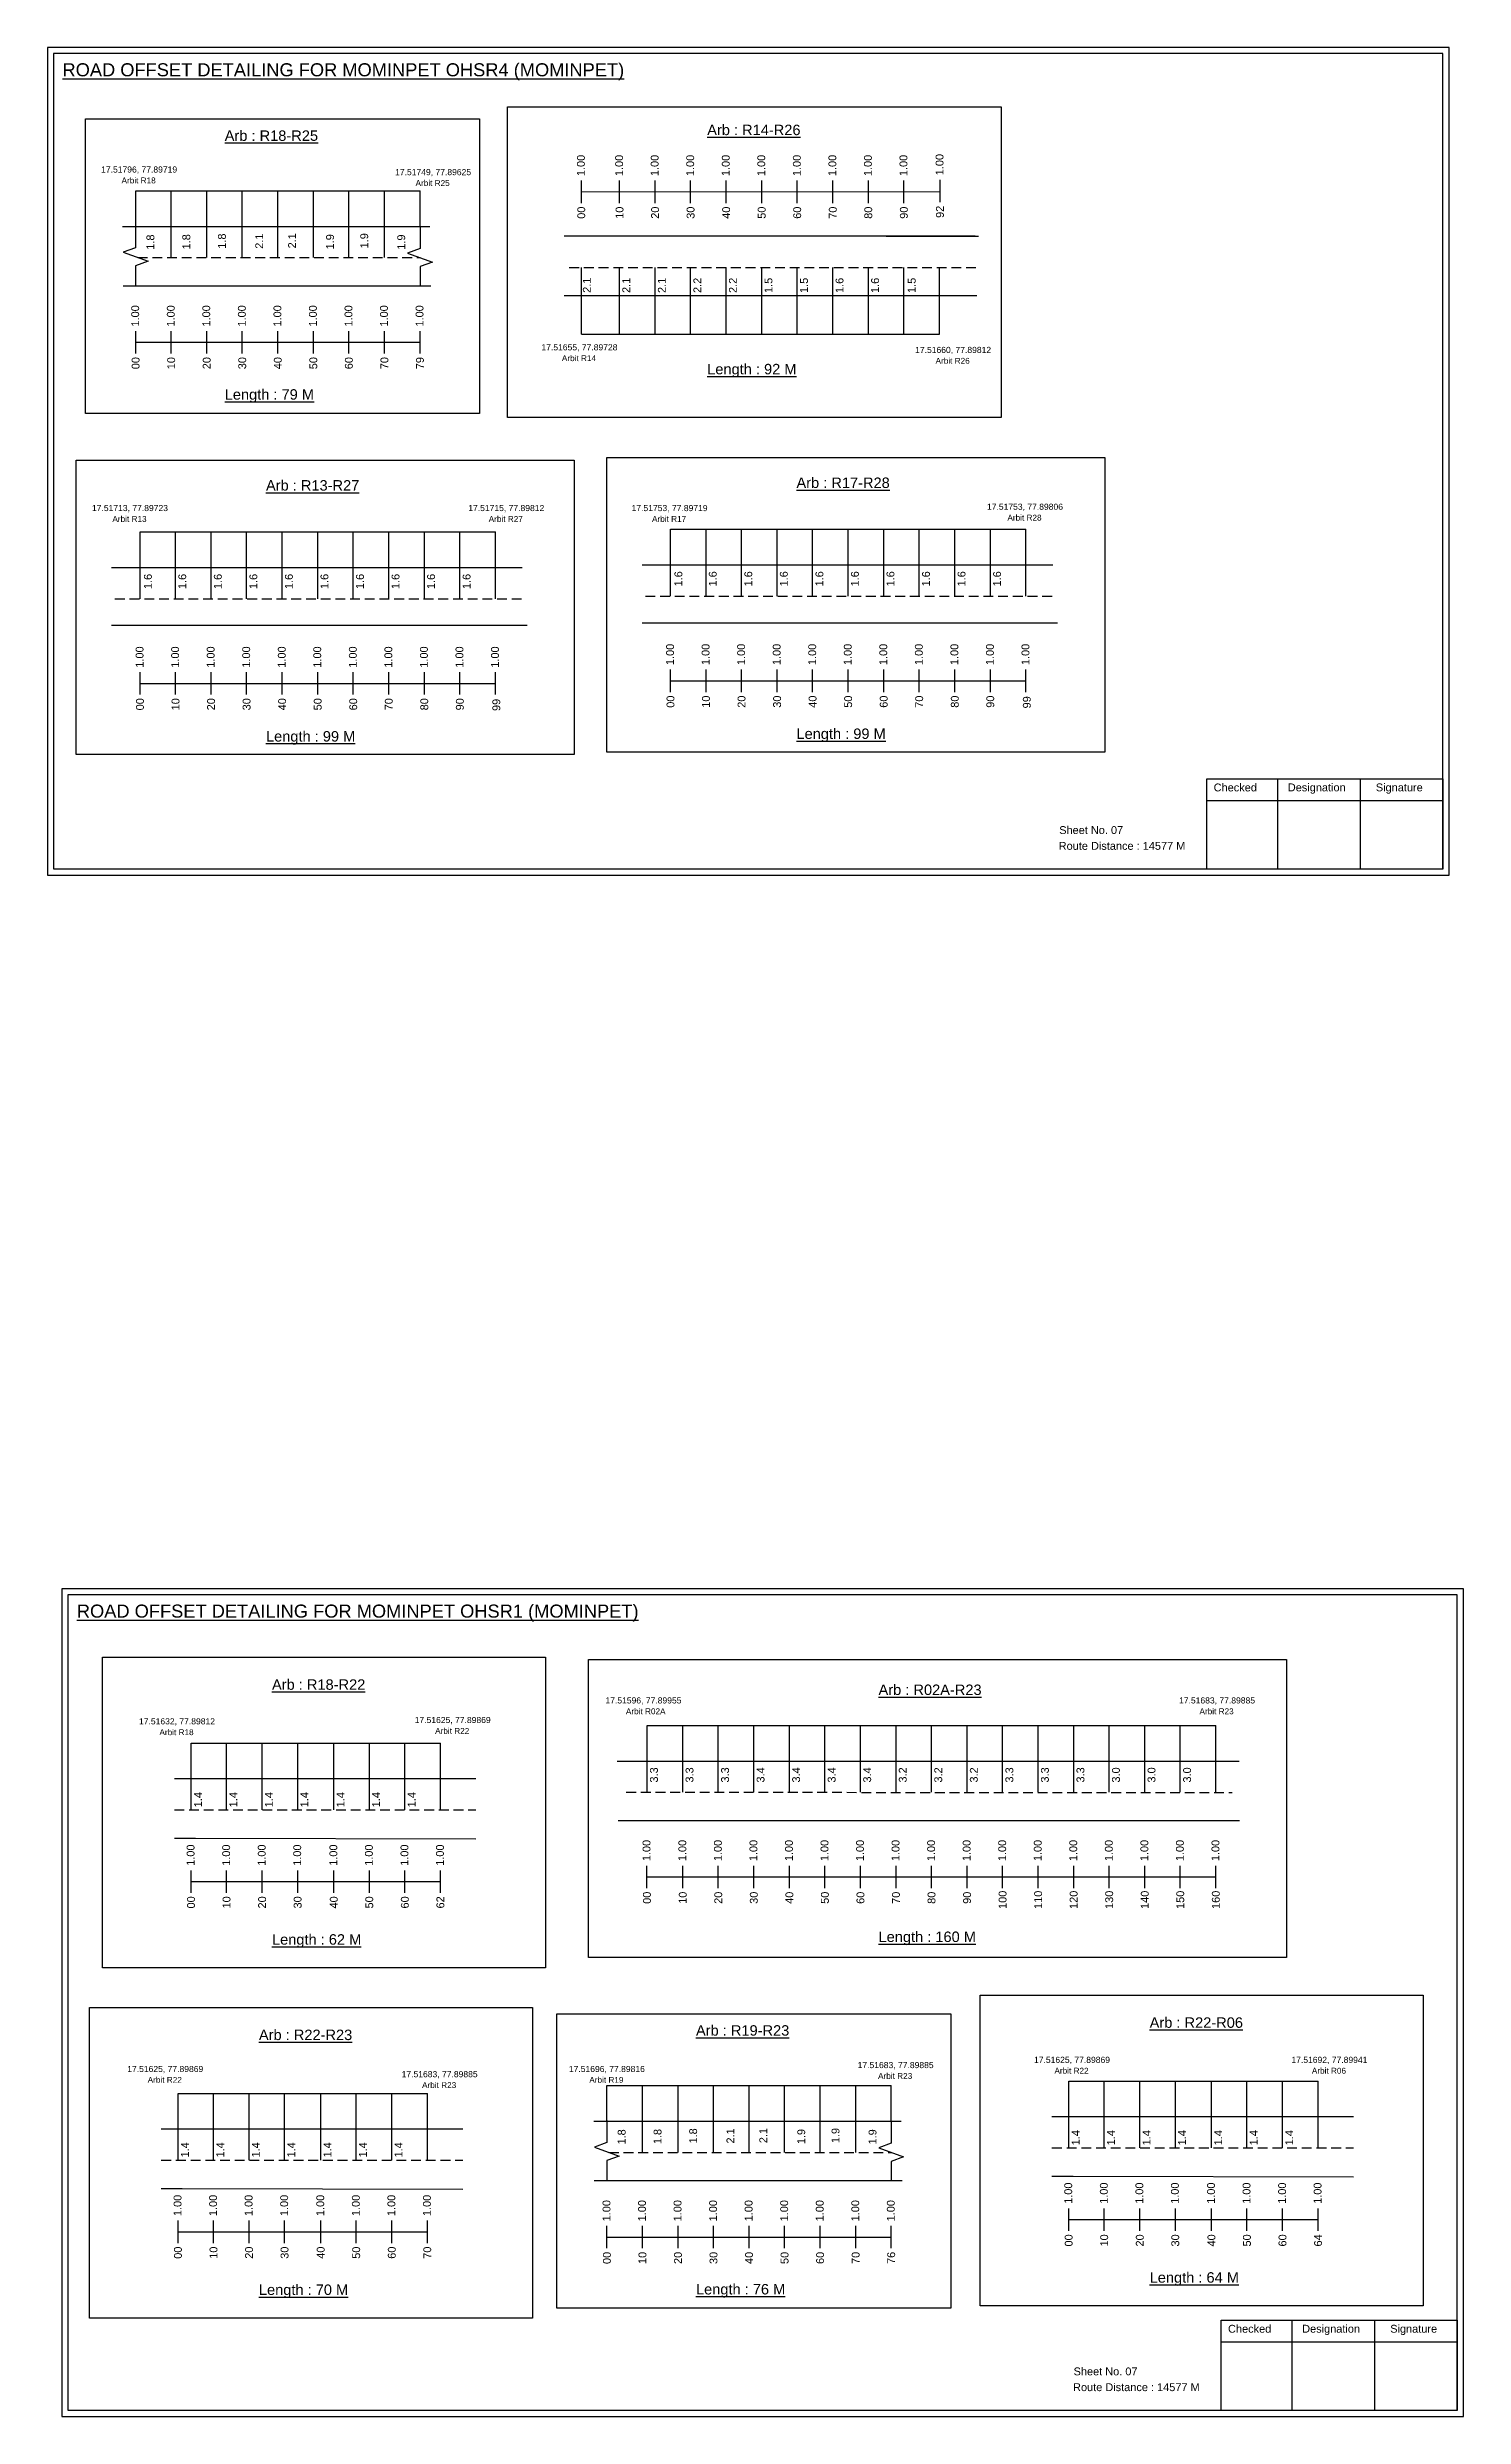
# Model space of a CAD drawing. Header units: inches. Extents: x 1446 to 12099, y 451 to 5049.
# Drawn here: x 7360 to 7902, y 2005 to 2911 of the extents above; entities that cross this region are included whole.
import ezdxf

# ---------------------------------------------------------------- set-up
doc = ezdxf.new("R2010")
doc.units = ezdxf.units.IN
doc.header["$MEASUREMENT"] = 0
doc.linetypes.add('DASHED2', pattern=[0.375, 0.25, -0.125])
doc.layers.add('PDF_Geometry', color=7, linetype='Continuous')
doc.layers.add('PDF_Text', color=5, linetype='Continuous')
doc.styles.add('PDF Arial', font='arial.ttf')
doc.styles.get("Standard").update_dxf_attribs({"font": 'arial.ttf'})

msp = doc.modelspace()

# ---------------------------------------------------------------- linework, layer by layer
at = {"color": 5}
for p, q in [((7393.73, 2856.32), (7502.53, 2856.32)), ((7564.27, 2801.5), (7701.3, 2801.5)), ((7395.39, 2725.82), (7531.39, 2725.82)), ((7598.39, 2726.82), (7734.39, 2726.82)), ((7589.49, 2269.26), (7807.09, 2269.26)), ((7414.93, 2262.49), (7510.34, 2262.49)), ((7574.06, 2131.48), (7682.86, 2131.48)), ((7750.78, 2133.17), (7846.2, 2133.17)), ((7409.93, 2128.49), (7505.34, 2128.49))]:
    msp.add_line(p, q, dxfattribs=at)
for p, q in [((7393.73, 2842.67), (7393.73, 2856.32)), ((7407.33, 2830.78), (7407.33, 2856.32)), ((7420.93, 2830.78), (7420.93, 2856.32)), ((7434.53, 2830.78), (7434.53, 2856.32)), ((7448.13, 2830.78), (7448.13, 2856.32)), ((7461.73, 2830.78), (7461.73, 2856.32)), ((7475.33, 2830.78), (7475.33, 2856.32)), ((7488.93, 2830.78), (7488.93, 2856.32)), ((7502.53, 2842.67), (7502.53, 2856.32)), ((7388.73, 2842.67), (7506.35, 2842.72)), ((7714.96, 2838.92), (7557.72, 2838.92)), ((7680.96, 2838.92), (7716.21, 2838.92)), ((7388.88, 2819.98), (7506.66, 2819.98)), ((7564.27, 2801.5), (7564.27, 2827.03)), ((7578.9, 2801.5), (7578.9, 2827.03)), ((7592.5, 2801.5), (7592.5, 2827.03)), ((7606.1, 2801.5), (7606.1, 2827.03)), ((7619.7, 2801.5), (7619.7, 2827.03)), ((7633.3, 2801.5), (7633.3, 2827.03)), ((7646.9, 2801.5), (7646.9, 2827.03)), ((7660.5, 2801.5), (7660.5, 2827.03)), ((7674.1, 2801.5), (7674.1, 2827.03)), ((7687.7, 2801.5), (7687.7, 2827.03)), ((7701.3, 2801.5), (7701.3, 2827.03)), ((7557.72, 2816.23), (7589.83, 2816.23)), ((7589.83, 2816.23), (7715.65, 2816.23)), ((7395.39, 2700.28), (7395.39, 2725.82)), ((7408.99, 2700.28), (7408.99, 2725.82)), ((7422.59, 2700.28), (7422.59, 2725.82)), ((7436.19, 2700.28), (7436.19, 2725.82)), ((7449.79, 2700.28), (7449.79, 2725.82)), ((7463.39, 2700.28), (7463.39, 2725.82)), ((7476.99, 2700.28), (7476.99, 2725.82)), ((7490.59, 2700.28), (7490.59, 2725.82)), ((7504.19, 2700.28), (7504.19, 2725.82)), ((7517.79, 2700.28), (7517.79, 2725.82)), ((7531.39, 2700.28), (7531.39, 2725.82)), ((7598.39, 2701.28), (7598.39, 2726.82)), ((7611.99, 2701.28), (7611.99, 2726.82)), ((7625.59, 2701.28), (7625.59, 2726.82)), ((7639.19, 2701.28), (7639.19, 2726.82)), ((7652.79, 2701.28), (7652.79, 2726.82)), ((7666.39, 2701.28), (7666.39, 2726.82)), ((7679.99, 2701.28), (7679.99, 2726.82)), ((7693.59, 2701.28), (7693.59, 2726.82)), ((7707.19, 2701.28), (7707.19, 2726.82)), ((7720.79, 2701.28), (7720.79, 2726.82)), ((7734.39, 2701.28), (7734.39, 2726.82)), ((7384.51, 2712.17), (7541.67, 2712.17)), ((7587.51, 2713.17), (7744.67, 2713.17)), ((7543.49, 2689.98), (7384.51, 2689.98)), ((7746.49, 2690.98), (7587.51, 2690.98)), ((7589.49, 2243.73), (7589.49, 2269.26)), ((7603.09, 2243.73), (7603.09, 2269.26)), ((7616.69, 2243.73), (7616.69, 2269.26)), ((7630.29, 2243.73), (7630.29, 2269.26)), ((7643.89, 2243.73), (7643.89, 2269.26)), ((7657.49, 2243.73), (7657.49, 2269.26)), ((7671.09, 2243.73), (7671.09, 2269.26)), ((7684.69, 2243.73), (7684.69, 2269.26)), ((7698.29, 2243.73), (7698.29, 2269.26)), ((7711.89, 2243.73), (7711.89, 2269.26)), ((7725.49, 2243.73), (7725.49, 2269.26)), ((7739.09, 2243.73), (7739.09, 2269.26)), ((7752.69, 2243.73), (7752.69, 2269.26)), ((7766.29, 2243.73), (7766.29, 2269.26)), ((7779.89, 2243.73), (7779.89, 2269.26)), ((7793.49, 2243.73), (7793.49, 2269.26)), ((7807.09, 2243.73), (7807.09, 2269.26)), ((7414.93, 2236.95), (7414.93, 2262.49)), ((7428.53, 2236.95), (7428.53, 2262.49)), ((7442.13, 2236.95), (7442.13, 2262.49)), ((7455.73, 2236.95), (7455.73, 2262.49)), ((7469.54, 2236.95), (7469.54, 2262.49)), ((7483.14, 2236.95), (7483.14, 2262.49)), ((7496.74, 2236.95), (7496.74, 2262.49)), ((7510.34, 2236.95), (7510.34, 2262.49)), ((7523.94, 2248.84), (7408.52, 2248.84)), ((7577.95, 2255.61), (7816.03, 2255.61)), ((7578.34, 2232.93), (7816.19, 2232.89)), ((7408.52, 2226.15), (7416.57, 2226.15)), ((7416.57, 2226.15), (7523.94, 2225.85)), ((7574.06, 2117.83), (7574.06, 2131.48)), ((7587.66, 2105.94), (7587.66, 2131.48)), ((7601.26, 2105.94), (7601.26, 2131.48)), ((7614.86, 2105.94), (7614.86, 2131.48)), ((7628.46, 2105.94), (7628.46, 2131.48)), ((7642.06, 2105.94), (7642.06, 2131.48)), ((7655.66, 2105.94), (7655.66, 2131.48)), ((7669.26, 2105.94), (7669.26, 2131.48)), ((7682.86, 2117.83), (7682.86, 2131.48)), ((7750.78, 2107.64), (7750.78, 2133.17)), ((7764.38, 2107.64), (7764.38, 2133.17)), ((7777.98, 2107.64), (7777.98, 2133.17)), ((7791.58, 2107.64), (7791.58, 2133.17)), ((7805.4, 2107.64), (7805.4, 2133.17)), ((7819, 2107.64), (7819, 2133.17)), ((7832.6, 2107.64), (7832.6, 2133.17)), ((7846.2, 2107.64), (7846.2, 2133.17)), ((7409.93, 2102.95), (7409.93, 2128.49)), ((7423.53, 2102.95), (7423.53, 2128.49)), ((7437.13, 2102.95), (7437.13, 2128.49)), ((7450.73, 2102.95), (7450.73, 2128.49)), ((7464.54, 2102.95), (7464.54, 2128.49)), ((7478.14, 2102.95), (7478.14, 2128.49)), ((7491.74, 2102.95), (7491.74, 2128.49)), ((7505.34, 2102.95), (7505.34, 2128.49)), ((7518.94, 2114.84), (7403.52, 2114.84)), ((7569.07, 2117.83), (7686.68, 2117.88)), ((7859.8, 2119.52), (7744.37, 2119.52)), ((7569.21, 2095.14), (7686.99, 2095.14)), ((7744.37, 2096.84), (7752.43, 2096.84)), ((7752.43, 2096.84), (7859.8, 2096.54)), ((7403.52, 2092.15), (7411.57, 2092.15)), ((7411.57, 2092.15), (7518.94, 2091.85))]:
    msp.add_line(p, q)
at = {"color": 217, "true_color": 0x93278f}
for p, q in [((7564.27, 2851.64), (7564.27, 2860.2)), ((7564.27, 2855.92), (7701.53, 2856)), ((7578.9, 2851.64), (7578.9, 2860.2)), ((7592.5, 2851.64), (7592.5, 2860.2)), ((7606.1, 2851.64), (7606.1, 2860.2)), ((7619.7, 2851.64), (7619.7, 2860.2)), ((7633.3, 2851.64), (7633.3, 2860.2)), ((7646.9, 2851.64), (7646.9, 2860.2)), ((7660.5, 2851.64), (7660.5, 2860.2)), ((7674.1, 2851.64), (7674.1, 2860.2)), ((7687.7, 2851.64), (7687.7, 2860.2)), ((7701.53, 2851.97), (7701.53, 2860.52)), ((7393.73, 2794.08), (7393.73, 2802.64)), ((7407.33, 2794.08), (7407.33, 2802.64)), ((7420.93, 2794.08), (7420.93, 2802.64)), ((7434.53, 2794.08), (7434.53, 2802.64)), ((7448.13, 2794.08), (7448.13, 2802.64)), ((7461.73, 2794.08), (7461.73, 2802.64)), ((7475.33, 2794.08), (7475.33, 2802.64)), ((7488.93, 2794.08), (7488.93, 2802.64)), ((7502.53, 2794.08), (7502.53, 2802.64)), ((7393.73, 2798.35), (7502.53, 2798.35)), ((7395.39, 2663.58), (7395.39, 2672.14)), ((7395.39, 2667.85), (7531.39, 2667.88)), ((7408.99, 2663.58), (7408.99, 2672.14)), ((7422.59, 2663.58), (7422.59, 2672.14)), ((7436.19, 2663.58), (7436.19, 2672.14)), ((7449.79, 2663.58), (7449.79, 2672.14)), ((7463.39, 2663.58), (7463.39, 2672.14)), ((7476.99, 2663.58), (7476.99, 2672.14)), ((7490.59, 2663.58), (7490.59, 2672.14)), ((7504.19, 2663.58), (7504.19, 2672.14)), ((7517.79, 2663.58), (7517.79, 2672.14)), ((7531.39, 2663.58), (7531.39, 2672.14)), ((7598.39, 2664.58), (7598.39, 2673.14)), ((7598.39, 2668.85), (7734.39, 2668.88)), ((7611.99, 2664.58), (7611.99, 2673.14)), ((7625.59, 2664.58), (7625.59, 2673.14)), ((7639.19, 2664.58), (7639.19, 2673.14)), ((7652.79, 2664.58), (7652.79, 2673.14)), ((7666.39, 2664.58), (7666.39, 2673.14)), ((7679.99, 2664.58), (7679.99, 2673.14)), ((7693.59, 2664.58), (7693.59, 2673.14)), ((7707.19, 2664.58), (7707.19, 2673.14)), ((7720.79, 2664.58), (7720.79, 2673.14)), ((7734.39, 2664.58), (7734.39, 2673.14)), ((7414.93, 2205.26), (7414.93, 2213.82)), ((7428.53, 2205.26), (7428.53, 2213.82)), ((7442.13, 2205.26), (7442.13, 2213.82)), ((7455.73, 2205.26), (7455.73, 2213.82)), ((7469.54, 2205.26), (7469.54, 2213.82)), ((7483.14, 2205.26), (7483.14, 2213.82)), ((7496.74, 2205.26), (7496.74, 2213.82)), ((7510.34, 2205.26), (7510.34, 2213.82)), ((7589.39, 2207.03), (7589.39, 2215.58)), ((7603.09, 2207.03), (7603.09, 2215.58)), ((7616.69, 2207.03), (7616.69, 2215.58)), ((7630.29, 2207.03), (7630.29, 2215.58)), ((7643.89, 2207.03), (7643.89, 2215.58)), ((7657.49, 2207.03), (7657.49, 2215.58)), ((7671.09, 2207.03), (7671.09, 2215.58)), ((7684.69, 2207.03), (7684.69, 2215.58)), ((7698.29, 2207.03), (7698.29, 2215.58)), ((7711.89, 2207.03), (7711.89, 2215.58)), ((7725.49, 2207.03), (7725.49, 2215.58)), ((7739.09, 2207.03), (7739.09, 2215.58)), ((7752.69, 2207.03), (7752.69, 2215.58)), ((7766.29, 2207.03), (7766.29, 2215.58)), ((7779.89, 2207.03), (7779.89, 2215.58)), ((7793.49, 2207.03), (7793.49, 2215.58)), ((7807.09, 2207.03), (7807.09, 2215.58)), ((7414.93, 2209.53), (7510.34, 2209.59)), ((7589.49, 2211.3), (7807.09, 2211.34)), ((7409.93, 2071.26), (7409.93, 2079.82)), ((7409.93, 2075.53), (7505.34, 2075.59)), ((7423.53, 2071.26), (7423.53, 2079.82)), ((7437.13, 2071.26), (7437.13, 2079.82)), ((7450.73, 2071.26), (7450.73, 2079.82)), ((7464.54, 2071.26), (7464.54, 2079.82)), ((7478.14, 2071.26), (7478.14, 2079.82)), ((7491.74, 2071.26), (7491.74, 2079.82)), ((7505.34, 2071.26), (7505.34, 2079.82)), ((7574.06, 2069.24), (7574.06, 2077.8)), ((7587.66, 2069.24), (7587.66, 2077.8)), ((7601.26, 2069.24), (7601.26, 2077.8)), ((7614.86, 2069.24), (7614.86, 2077.8)), ((7628.46, 2069.24), (7628.46, 2077.8)), ((7642.06, 2069.24), (7642.06, 2077.8)), ((7655.66, 2069.24), (7655.66, 2077.8)), ((7669.26, 2069.24), (7669.26, 2077.8)), ((7682.86, 2069.24), (7682.86, 2077.8)), ((7750.78, 2075.94), (7750.78, 2084.5)), ((7750.78, 2080.21), (7846.2, 2080.27)), ((7764.38, 2075.94), (7764.38, 2084.5)), ((7777.98, 2075.94), (7777.98, 2084.5)), ((7791.58, 2075.94), (7791.58, 2084.5)), ((7805.4, 2075.94), (7805.4, 2084.5)), ((7819, 2075.94), (7819, 2084.5)), ((7832.6, 2075.94), (7832.6, 2084.5)), ((7846.2, 2075.94), (7846.2, 2084.5)), ((7574.06, 2073.51), (7682.86, 2073.51))]:
    msp.add_line(p, q, dxfattribs=at)
at = {"linetype": 'DASHED2', "ltscale": 15}
for p, q in [((7394.49, 2830.78), (7502.53, 2830.78)), ((7559.65, 2827.03), (7715.95, 2827.03)), ((7588.79, 2701.28), (7744.67, 2701.28)), ((7385.79, 2700.28), (7541.67, 2700.28)), ((7581.45, 2243.73), (7813.33, 2243.55)), ((7408.52, 2236.95), (7523.94, 2236.95)), ((7403.52, 2102.95), (7518.94, 2102.95)), ((7574.82, 2105.94), (7682.86, 2105.94)), ((7744.37, 2107.64), (7859.8, 2107.64))]:
    msp.add_line(p, q, dxfattribs=at)
for points in [[(7374.5, 2883.8), (7525.35, 2883.8), (7525.35, 2771.12), (7374.5, 2771.12)], [(7536, 2888.44), (7724.92, 2888.44), (7724.92, 2769.62), (7536, 2769.62)], [(7371, 2753.3), (7561.55, 2753.3), (7561.55, 2640.62), (7371, 2640.62)], [(7574, 2754.3), (7764.55, 2754.3), (7764.55, 2641.62), (7574, 2641.62)], [(7381, 2295.32), (7550.61, 2295.32), (7550.61, 2176.5), (7381, 2176.5)], [(7567, 2294.42), (7834.12, 2294.42), (7834.12, 2180.5), (7567, 2180.5)], [(7376, 2161.32), (7545.61, 2161.32), (7545.61, 2042.5), (7376, 2042.5)], [(7554.83, 2158.96), (7705.69, 2158.96), (7705.69, 2046.28), (7554.83, 2046.28)], [(7716.86, 2166.01), (7886.47, 2166.01), (7886.47, 2047.18), (7716.86, 2047.18)]]:
    msp.add_lwpolyline(points, close=True)
at = {"linetype": 'Continuous'}
for points in [[(7393.71, 2842.95), (7393.71, 2834.52), (7388.97, 2832.79), (7398.45, 2829.34), (7393.71, 2827.61), (7393.71, 2820.26)], [(7502.53, 2842.67), (7502.53, 2834.24), (7497.79, 2832.51), (7507.27, 2829.06), (7502.53, 2827.33), (7502.53, 2819.98)], [(7574.04, 2118.11), (7574.04, 2109.68), (7569.3, 2107.95), (7578.79, 2104.5), (7574.04, 2102.77), (7574.04, 2095.42)], [(7682.86, 2117.83), (7682.86, 2109.39), (7678.12, 2107.67), (7687.61, 2104.22), (7682.86, 2102.49), (7682.86, 2095.14)]]:
    msp.add_lwpolyline(points, dxfattribs=at)
at = {"layer": 'PDF_Geometry'}
for points in [[(7359.93, 2911.18), (7359.93, 2594.47), (7896.4, 2594.47), (7896.4, 2911.18)], [(7362.26, 2908.85), (7362.26, 2596.89), (7893.98, 2596.89), (7893.98, 2908.85)], [(7365.43, 2321.56), (7365.43, 2004.85), (7901.9, 2004.85), (7901.9, 2321.56)], [(7367.76, 2319.23), (7367.76, 2007.27), (7899.48, 2007.27), (7899.48, 2319.23)]]:
    msp.add_lwpolyline(points, close=True, dxfattribs=at)
at = {"layer": 'PDF_Geometry', "color": 242, "true_color": 0xcc1f26}
for points in [[(7893.98, 2596.8), (7803.64, 2596.8), (7803.64, 2631.41), (7893.98, 2631.41)], [(7899.48, 2007.17), (7809.14, 2007.17), (7809.14, 2041.78), (7899.48, 2041.78)]]:
    msp.add_lwpolyline(points, close=True, dxfattribs=at)
for points in [[(7830.62, 2631.41), (7830.62, 2596.8)], [(7862.35, 2631.41), (7862.35, 2596.8)], [(7803.64, 2623.03), (7893.98, 2623.03)], [(7836.12, 2041.78), (7836.12, 2007.17)], [(7867.85, 2041.78), (7867.85, 2007.17)], [(7809.14, 2033.41), (7899.48, 2033.41)]]:
    msp.add_lwpolyline(points, dxfattribs=at)

# ---------------------------------------------------------------- texts
at = {"color": 242, "true_color": 0xcd2027}
for s, height, p in [('%%UROAD OFFSET DETAILING FOR MOMINPET OHSR4 (MOMINPET)', 5, (7365.71, 2900.11)), ('%%UArb : R18-R25', 4, (7427.8, 2875.42)), ('%%UArb : R14-R26', 4, (7612.44, 2877.61)), ('%%ULength : 92 M', 4, (7612.44, 2786.11)), ('%%ULength : 79 M', 4, (7427.8, 2776.42)), ('%%UArb : R17-R28', 4, (7646.59, 2742.63)), ('%%UArb : R13-R27', 4, (7443.59, 2741.63)), ('%%ULength : 99 M', 4, (7443.59, 2645.63)), ('%%ULength : 99 M', 4, (7646.59, 2646.63)), ('%%UROAD OFFSET DETAILING FOR MOMINPET OHSR1 (MOMINPET)', 5, (7371.21, 2310.49)), ('%%UArb : R18-R22', 4, (7445.89, 2282.89)), ('%%UArb : R02A-R23', 4, (7678, 2280.9)), ('%%ULength : 62 M', 4, (7445.89, 2185.39)), ('%%ULength : 160 M', 4, (7678, 2186.4)), ('%%UArb : R22-R06', 4, (7781.75, 2153.58)), ('%%UArb : R22-R23', 4, (7440.89, 2148.89)), ('%%UArb : R19-R23', 4, (7608.14, 2150.58)), ('%%ULength : 64 M', 4, (7781.75, 2056.08)), ('%%ULength : 70 M', 4, (7440.89, 2051.39)), ('%%ULength : 76 M', 4, (7608.14, 2051.58))]:
    msp.add_text(s, height=height, dxfattribs=at).set_placement(p)
at = {"color": 5}
for s, height, p in [('17.51796, 77.89719', 2.34, (7380.5, 2863.29)), ('17.51749, 77.89625', 2.34, (7493, 2862.29)), ('Arbit R18', 2.246, (7388.32, 2859.16)), ('Arbit R25', 2.246, (7500.82, 2858.16)), ('17.51655, 77.89728', 2.34, (7549, 2795.28)), ('Arbit R14', 2.246, (7556.82, 2791.16)), ('17.51660, 77.89812', 2.34, (7692, 2794.28)), ('Arbit R26', 2.246, (7699.82, 2790.16)), ('17.51713, 77.89723', 2.34, (7377, 2733.79)), ('Arbit R13', 2.246, (7384.82, 2729.66)), ('17.51715, 77.89812', 2.34, (7521, 2733.79)), ('Arbit R27', 2.246, (7528.82, 2729.66)), ('17.51753, 77.89719', 2.34, (7583.5, 2733.78)), ('Arbit R17', 2.246, (7591.32, 2729.66)), ('17.51753, 77.89806', 2.34, (7719.5, 2734.28)), ('Arbit R28', 2.246, (7727.32, 2730.16)), ('17.51596, 77.89955', 2.34, (7573.5, 2277.66)), ('Arbit R02A', 2.246, (7581.32, 2273.54)), ('17.51683, 77.89885', 2.34, (7793, 2277.66)), ('Arbit R23', 2.246, (7800.82, 2273.54)), ('17.51632, 77.89812', 2.34, (7395, 2269.66)), ('Arbit R18', 2.246, (7402.82, 2265.54)), ('17.51625, 77.89869', 2.34, (7500.5, 2270.16)), ('Arbit R22', 2.246, (7508.32, 2266.04)), ('17.51625, 77.89869', 2.34, (7390.5, 2136.66)), ('17.51696, 77.89816', 2.34, (7559.5, 2136.66)), ('17.51683, 77.89885', 2.34, (7670, 2138.16)), ('17.51625, 77.89869', 2.34, (7737.5, 2140.16)), ('17.51692, 77.89941', 2.34, (7836, 2140.16)), ('Arbit R22', 2.246, (7398.32, 2132.54)), ('17.51683, 77.89885', 2.34, (7495.5, 2134.67)), ('Arbit R23', 2.246, (7503.32, 2130.54)), ('Arbit R19', 2.246, (7567.32, 2132.54)), ('Arbit R23', 2.246, (7677.82, 2134.04)), ('Arbit R22', 2.246, (7745.32, 2136.04)), ('Arbit R06', 2.246, (7843.82, 2136.04))]:
    msp.add_text(s, height=height, dxfattribs=at).set_placement(p)
at = {"color": 217, "true_color": 0x93278f}
for s, p in [('1.00', (7565.6, 2861.93)), ('1.00', (7580.23, 2861.93)), ('1.00', (7593.83, 2861.93)), ('1.00', (7607.43, 2861.93)), ('1.00', (7621.03, 2861.93)), ('1.00', (7634.63, 2861.93)), ('1.00', (7648.23, 2861.93)), ('1.00', (7661.83, 2861.93)), ('1.00', (7675.43, 2861.93)), ('1.00', (7689.03, 2861.93)), ('1.00', (7702.85, 2862.26)), ('00', (7565.75, 2845.61)), ('10', (7580.38, 2845.61)), ('20', (7593.98, 2845.61)), ('30', (7607.58, 2845.61)), ('40', (7621.18, 2845.61)), ('50', (7634.78, 2845.61)), ('60', (7648.38, 2845.61)), ('70', (7661.98, 2845.61)), ('80', (7675.58, 2845.61)), ('90', (7689.18, 2845.61)), ('92', (7703, 2845.94)), ('1.00', (7395.05, 2804.38)), ('1.00', (7408.65, 2804.38)), ('1.00', (7422.25, 2804.38)), ('1.00', (7435.85, 2804.38)), ('1.00', (7449.45, 2804.38)), ('1.00', (7463.05, 2804.38)), ('1.00', (7476.65, 2804.38)), ('1.00', (7490.25, 2804.38)), ('1.00', (7503.85, 2804.38)), ('00', (7395.2, 2788.06)), ('10', (7408.8, 2788.06)), ('20', (7422.4, 2788.06)), ('30', (7436, 2788.06)), ('40', (7449.6, 2788.06)), ('50', (7463.2, 2788.06)), ('60', (7476.8, 2788.06)), ('70', (7490.4, 2788.06)), ('79', (7504, 2788.06)), ('1.00', (7599.72, 2674.88)), ('1.00', (7613.32, 2674.88)), ('1.00', (7626.92, 2674.88)), ('1.00', (7640.52, 2674.88)), ('1.00', (7654.12, 2674.88)), ('1.00', (7667.72, 2674.88)), ('1.00', (7681.32, 2674.88)), ('1.00', (7694.92, 2674.88)), ('1.00', (7708.52, 2674.88)), ('1.00', (7722.12, 2674.88)), ('1.00', (7735.72, 2674.88)), ('1.00', (7396.72, 2673.88)), ('1.00', (7410.32, 2673.88)), ('1.00', (7423.92, 2673.88)), ('1.00', (7437.52, 2673.88)), ('1.00', (7451.12, 2673.88)), ('1.00', (7464.72, 2673.88)), ('1.00', (7478.32, 2673.88)), ('1.00', (7491.92, 2673.88)), ('1.00', (7505.52, 2673.88)), ('1.00', (7519.12, 2673.88)), ('1.00', (7532.72, 2673.88)), ('00', (7396.87, 2657.56)), ('10', (7410.47, 2657.56)), ('20', (7424.07, 2657.56)), ('30', (7437.67, 2657.56)), ('40', (7451.27, 2657.56)), ('50', (7464.87, 2657.56)), ('60', (7478.47, 2657.56)), ('70', (7492.07, 2657.56)), ('80', (7505.67, 2657.56)), ('90', (7519.27, 2657.56)), ('99', (7533.24, 2657.31)), ('00', (7599.87, 2658.56)), ('10', (7613.47, 2658.56)), ('20', (7627.07, 2658.56)), ('30', (7640.67, 2658.56)), ('40', (7654.27, 2658.56)), ('50', (7667.87, 2658.56)), ('60', (7681.47, 2658.56)), ('70', (7695.07, 2658.56)), ('80', (7708.67, 2658.56)), ('90', (7722.27, 2658.56)), ('99', (7736.24, 2658.31)), ('1.00', (7416.25, 2215.55)), ('1.00', (7429.85, 2215.55)), ('1.00', (7443.45, 2215.55)), ('1.00', (7457.05, 2215.55)), ('1.00', (7470.87, 2215.55)), ('1.00', (7484.47, 2215.55)), ('1.00', (7498.07, 2215.55)), ('1.00', (7511.67, 2215.55)), ('1.00', (7590.71, 2217.32)), ('1.00', (7604.42, 2217.32)), ('1.00', (7618.02, 2217.32)), ('1.00', (7631.62, 2217.32)), ('1.00', (7645.22, 2217.32)), ('1.00', (7658.82, 2217.32)), ('1.00', (7672.42, 2217.32)), ('1.00', (7686.02, 2217.32)), ('1.00', (7699.62, 2217.32)), ('1.00', (7713.22, 2217.32)), ('1.00', (7726.82, 2217.32)), ('1.00', (7740.42, 2217.32)), ('1.00', (7754.02, 2217.32)), ('1.00', (7767.62, 2217.32)), ('1.00', (7781.22, 2217.32)), ('1.00', (7794.82, 2217.32)), ('1.00', (7808.42, 2217.32)), ('00', (7416.4, 2199.23)), ('10', (7430, 2199.23)), ('20', (7443.6, 2199.23)), ('30', (7457.2, 2199.23)), ('40', (7471.02, 2199.23)), ('50', (7484.62, 2199.23)), ('60', (7498.22, 2199.23)), ('62', (7511.82, 2199.23)), ('00', (7590.86, 2201)), ('10', (7604.57, 2201)), ('20', (7618.17, 2201)), ('30', (7631.77, 2201)), ('40', (7645.37, 2201)), ('50', (7658.97, 2201)), ('60', (7672.57, 2201)), ('70', (7686.17, 2201)), ('80', (7699.77, 2201)), ('90', (7713.37, 2201)), ('100', (7726.97, 2199.05)), ('110', (7740.57, 2199.05)), ('120', (7754.17, 2199.05)), ('130', (7767.77, 2199.05)), ('140', (7781.37, 2199.05)), ('150', (7794.97, 2199.05)), ('160', (7808.57, 2199.05)), ('1.00', (7752.11, 2086.24)), ('1.00', (7765.71, 2086.24)), ('1.00', (7779.31, 2086.24)), ('1.00', (7792.91, 2086.24)), ('1.00', (7806.73, 2086.24)), ('1.00', (7820.33, 2086.24)), ('1.00', (7833.93, 2086.24)), ('1.00', (7847.53, 2086.24)), ('1.00', (7411.25, 2081.55)), ('1.00', (7424.85, 2081.55)), ('1.00', (7438.45, 2081.55)), ('1.00', (7452.05, 2081.55)), ('1.00', (7465.87, 2081.55)), ('1.00', (7479.47, 2081.55)), ('1.00', (7493.07, 2081.55)), ('1.00', (7506.67, 2081.55)), ('1.00', (7575.39, 2079.54)), ('1.00', (7588.99, 2079.54)), ('1.00', (7602.59, 2079.54)), ('1.00', (7616.19, 2079.54)), ('1.00', (7629.79, 2079.54)), ('1.00', (7643.39, 2079.54)), ('1.00', (7656.99, 2079.54)), ('1.00', (7670.59, 2079.54)), ('1.00', (7684.19, 2079.54)), ('00', (7411.4, 2065.23)), ('10', (7425, 2065.23)), ('20', (7438.6, 2065.23)), ('30', (7452.2, 2065.23)), ('40', (7466.02, 2065.23)), ('50', (7479.62, 2065.23)), ('60', (7493.22, 2065.23)), ('70', (7506.82, 2065.23)), ('00', (7575.54, 2063.22)), ('10', (7589.14, 2063.22)), ('20', (7602.74, 2063.22)), ('30', (7616.34, 2063.22)), ('40', (7629.94, 2063.22)), ('50', (7643.54, 2063.22)), ('60', (7657.14, 2063.22)), ('70', (7670.74, 2063.22)), ('76', (7684.34, 2063.22)), ('00', (7752.26, 2069.92)), ('10', (7765.86, 2069.92)), ('20', (7779.46, 2069.92)), ('30', (7793.06, 2069.92)), ('40', (7806.88, 2069.92)), ('50', (7820.48, 2069.92)), ('60', (7834.08, 2069.92)), ('64', (7847.68, 2069.92))]:
    msp.add_text(s, height=3, rotation=90, dxfattribs=at).set_placement(p)
for s, p in [('1.8', (7400.86, 2833.77)), ('1.8', (7414.61, 2833.9)), ('1.8', (7428.23, 2834.15)), ('2.1', (7442.49, 2834.15)), ('2.1', (7455.08, 2834.28)), ('1.9', (7469.6, 2833.9)), ('1.9', (7482.7, 2834.28)), ('1.9', (7496.86, 2833.78)), ('2.1', (7567.87, 2817.28)), ('2.1', (7582.97, 2817.23)), ('2.1', (7596.57, 2817.23)), ('2.2', (7610.17, 2817.23)), ('2.2', (7623.77, 2817.23)), ('1.5', (7637.37, 2817.23)), ('1.5', (7650.97, 2817.23)), ('1.6', (7664.57, 2817.23)), ('1.6', (7678.17, 2817.23)), ('1.5', (7692.2, 2817.23)), ('1.6', (7602.9, 2704.96)), ('1.6', (7616.06, 2704.96)), ('1.6', (7629.66, 2704.96)), ('1.6', (7643.26, 2704.96)), ('1.6', (7656.86, 2704.96)), ('1.6', (7670.46, 2704.96)), ('1.6', (7684.06, 2704.96)), ('1.6', (7697.66, 2704.96)), ('1.6', (7711.26, 2704.96)), ('1.6', (7724.86, 2704.96)), ('1.6', (7399.9, 2703.96)), ('1.6', (7413.06, 2703.96)), ('1.6', (7426.66, 2703.96)), ('1.6', (7440.26, 2703.96)), ('1.6', (7453.86, 2703.96)), ('1.6', (7467.46, 2703.96)), ('1.6', (7481.06, 2703.96)), ('1.6', (7494.66, 2703.96)), ('1.6', (7508.26, 2703.96)), ('1.6', (7521.86, 2703.96)), ('3.3', (7593.56, 2247.4)), ('3.3', (7607.16, 2247.4)), ('3.3', (7620.76, 2247.4)), ('3.4', (7634.36, 2247.4)), ('3.4', (7647.96, 2247.4)), ('3.4', (7661.56, 2247.4)), ('3.4', (7675.16, 2247.4)), ('3.2', (7688.76, 2247.4)), ('3.2', (7702.36, 2247.4)), ('3.2', (7715.96, 2247.4)), ('3.3', (7729.56, 2247.4)), ('3.3', (7743.16, 2247.4)), ('3.3', (7756.76, 2247.4)), ('3.0', (7770.36, 2247.4)), ('3.0', (7783.96, 2247.4)), ('3.0', (7797.56, 2247.4)), ('1.4', (7419.1, 2237.95)), ('1.4', (7432.59, 2237.95)), ('1.4', (7446.19, 2237.95)), ('1.4', (7459.79, 2237.95)), ('1.4', (7473.61, 2237.95)), ('1.4', (7487.21, 2237.95)), ('1.4', (7500.81, 2237.95)), ('1.8', (7581.19, 2108.93)), ('1.8', (7594.94, 2109.06)), ('1.8', (7608.56, 2109.31)), ('2.1', (7622.82, 2109.31)), ('2.1', (7635.41, 2109.44)), ('1.9', (7649.93, 2109.06)), ('1.9', (7663.03, 2109.44)), ('1.9', (7677.2, 2108.94)), ('1.4', (7754.96, 2108.63)), ('1.4', (7768.45, 2108.63)), ('1.4', (7782.05, 2108.63)), ('1.4', (7795.65, 2108.63)), ('1.4', (7809.47, 2108.63)), ('1.4', (7823.07, 2108.63)), ('1.4', (7836.67, 2108.63)), ('1.4', (7414.1, 2103.95)), ('1.4', (7427.59, 2103.95)), ('1.4', (7441.19, 2103.95)), ('1.4', (7454.79, 2103.95)), ('1.4', (7468.61, 2103.95)), ('1.4', (7482.21, 2103.95)), ('1.4', (7495.81, 2103.95))]:
    msp.add_text(s, height=3, rotation=90).set_placement(p)
for s, p in [('Sheet No. 07', (7747.14, 2610.27)), ('Route Distance : 14577 M', (7746.95, 2604.22)), ('Sheet No. 07', (7752.64, 2020.65)), ('Route Distance : 14577 M', (7752.45, 2014.6))]:
    msp.add_text(s, height=3).set_placement(p)
at = {"layer": 'PDF_Text', "color": 7, "attachment_point": 7, "style": 'PDF Arial'}
for s, insert, char_height in [('Checked', (7806.25, 2626.52), 3.001), ('Designation', (7834.62, 2625.69), 3.0006), ('Signature', (7868.31, 2625.69), 3.001), ('Checked', (7811.75, 2036.9), 3.001), ('Designation', (7840.12, 2036.06), 3.0006), ('Signature', (7873.81, 2036.06), 3.001)]:
    msp.add_mtext(s, dxfattribs=dict(at, insert=insert, char_height=char_height))

doc.saveas('drawing.dxf')
